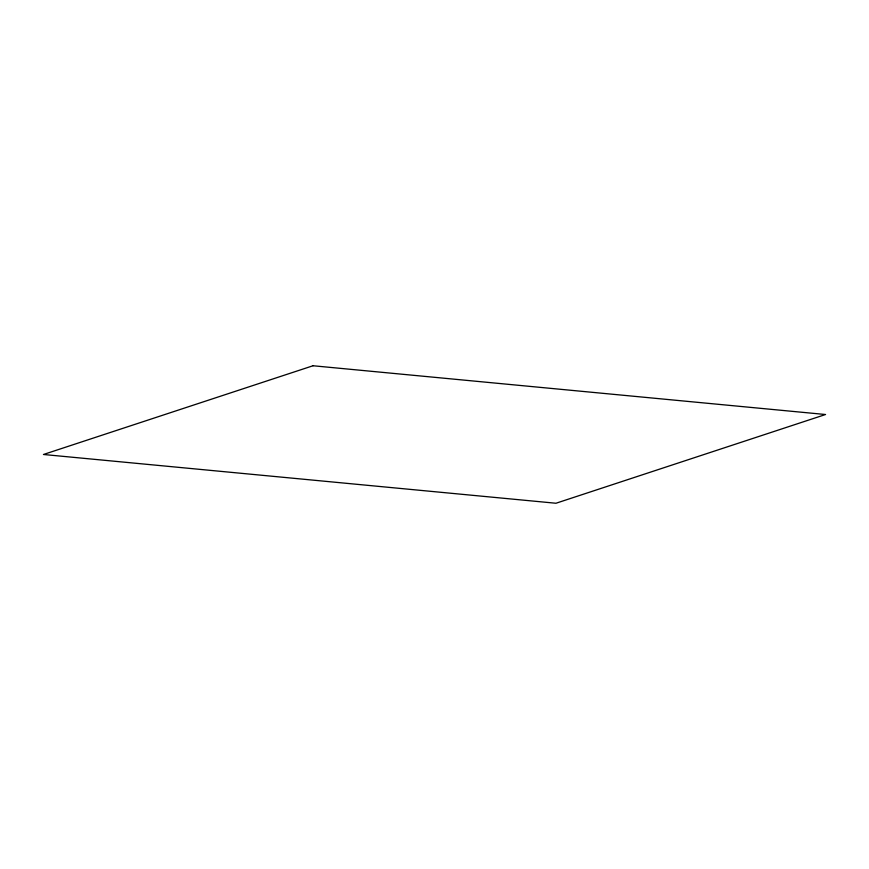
<?xml version="1.0" encoding="UTF-8"?>
<svg xmlns="http://www.w3.org/2000/svg" width="869" height="869" viewBox="0 0 869 869"><rect width="100%" height="100%" fill="white"/><g stroke="black" fill="none" stroke-linecap="round" stroke-linejoin="round"><path stroke-width="1.3" d="M313.036 365.751L43.45 454.487L555.964 503.249L825.55 414.513L313.036 365.751"/></g></svg>
